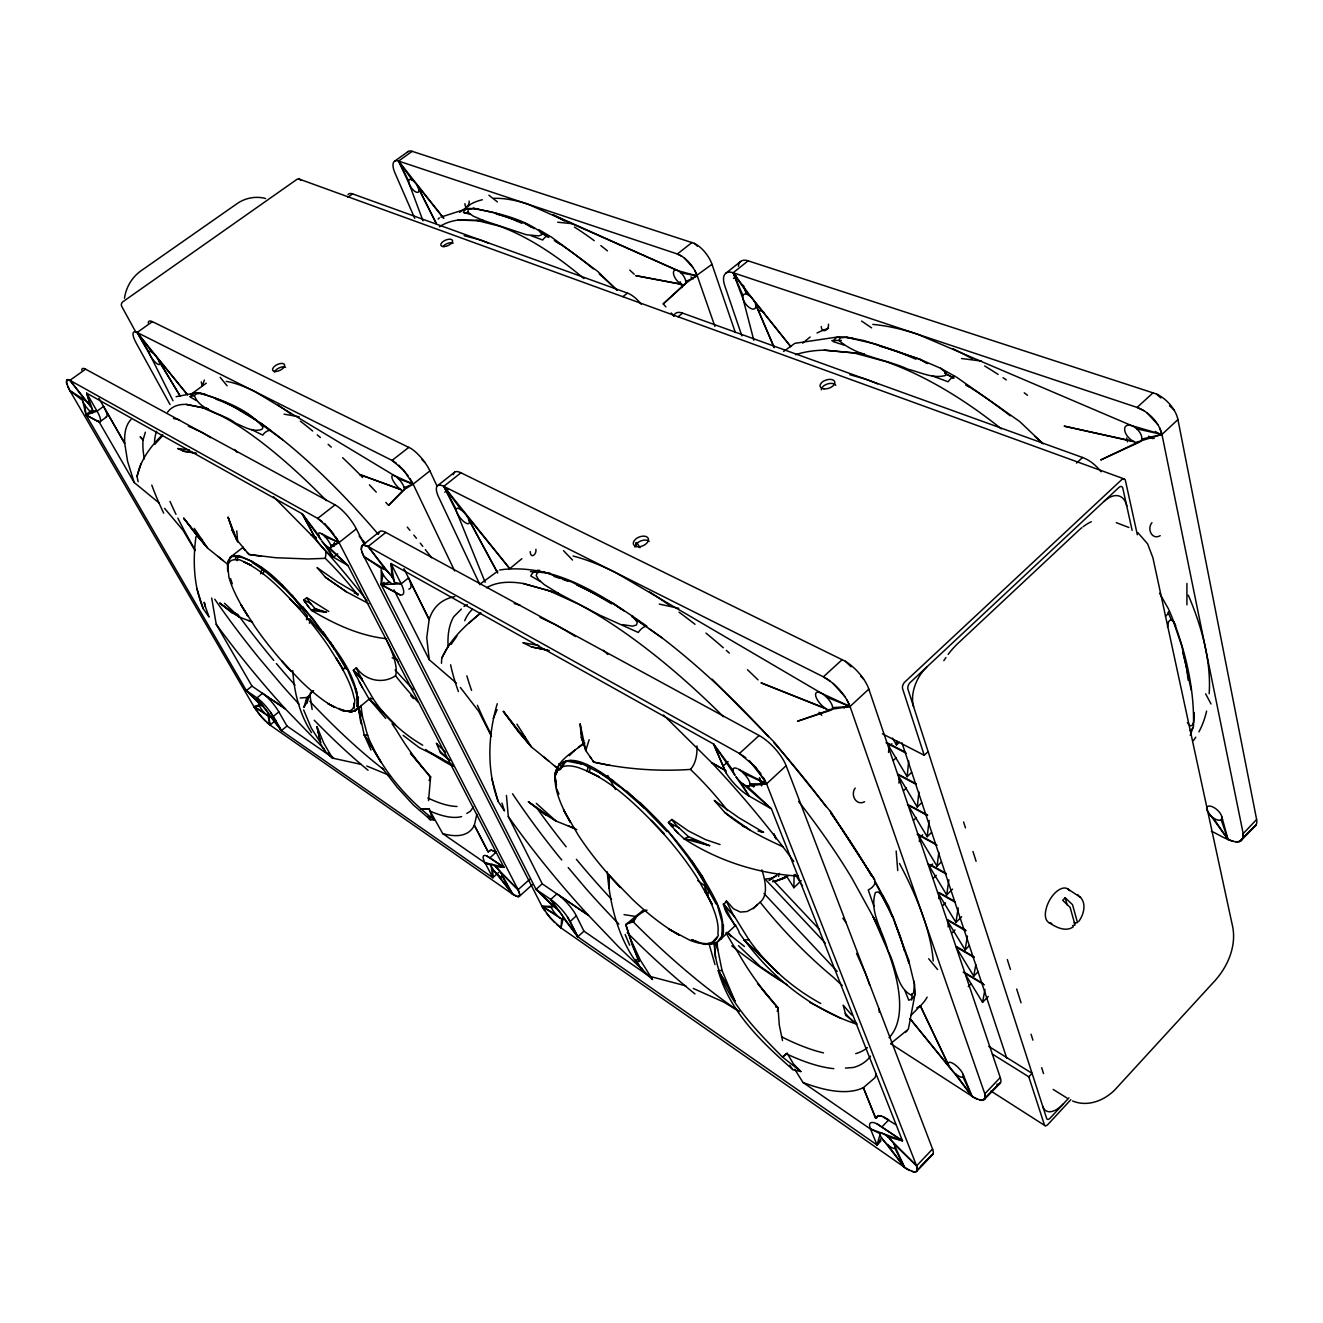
<?xml version="1.0" encoding="UTF-8"?>
<svg xmlns="http://www.w3.org/2000/svg" width="1323" height="1323" viewBox="0 0 1323 1323"><rect width="100%" height="100%" fill="white"/><g stroke="black" fill="none" stroke-linecap="round" stroke-linejoin="round"><path stroke-width="1.5" d="M98.861 398.273L103.558 406.442L97.042 411.155L92.908 410.742A8.335 1.951 52.5 0 1 89.385 410.593A8.335 1.951 52.5 0 1 82.77 401.117L86.028 415.009L246.376 690.606L256.976 697.883L263.178 706.763A7.293 1.588 50.4 0 1 268.602 714.172L281.419 730.594L492.817 877.678L492.933 869.244A8.318 2.067 48.8 0 1 491.18 865.904L492.817 877.678L498.788 872.353M801.225 880.688L793.883 887.716L794.098 874.602M1186.913 583.46L1186.929 604.843M428.536 800.58L430.62 776.866L410.411 753.052M228.085 566.492L228.366 561.018L230.235 557.297L243.2 547.226M920.758 1166.456L933.046 1153.987L916.442 1171.616L913.763 1171.946L907.214 1169.152L561.002 927.903L550.269 917.964L541.95 906.255L362.667 553.957L361.295 549.508L362.105 545.556L379.734 531.581M1165.447 616.138A9.393 4.746 -22.9 0 0 1169.185 610.416C1184.333 645.938 1194.156 685.331 1193.528 723.979A9.079 7.177 7.7 0 1 1190.171 730.511M556.818 924.579L561.002 927.903L561.68 919.038L541.95 906.255L553.163 906.354A8.6 2.199 48.3 0 1 556.421 908.603L536.063 889.387L381.222 584.634L381.322 570.246A9.823 2.878 50.9 0 0 388.598 581.26A9.823 2.878 50.9 0 0 394.419 582.335L401.183 583.84L408.526 577.903L403.928 568.658M334.008 546.465L334.322 542.397M888.527 752.407L889.023 746.536L891.95 743.774M357.028 693.136L356.879 705.804C364.619 716.305 364.569 729.932 370.126 741.475C384.133 772.5 407.335 799.042 434.109 819.797A238.785 58.857 50.8 0 1 430.488 819.731L413.322 804.93L396.999 787.102L382.347 768.117M899.442 742.17L896.498 744.948L896.862 740.88M519.807 894.695L518.517 896.729L512.745 894.265L270.008 725.037L261.574 717.066L253.983 706.747L69.821 390.599L66.299 382.579L66.795 379.718L69.921 380.329L317.669 518.401L329.096 528.357L339.019 542.546L518.087 889.734L519.807 894.695L519.278 896.415L517.458 896.663M898.896 783.133L899.425 777.477L917.252 807.047L921.651 802.796M195.953 536.725C192.695 560.671 193.704 586.254 203.18 608.613A238.785 58.857 50.8 0 0 209.051 617.014L204.42 603.916M911.597 772.384L907.131 776.667L908.703 760.99M704.729 891.669L705.308 886.245L697.783 880.622M917.252 807.047L918.923 791.931M707.937 895.175L708.665 888.527M556.404 786.904L554.717 774.22C566.509 734.381 626.011 792.146 640.613 803.144C663.848 824.857 684.752 849.134 702.033 875.876C712.039 894.05 726.492 913.879 722.11 935.741L716.338 943.2L735.786 925.174M919.336 841.56L919.783 837.641L922.66 834.83M1211.372 831.324C1216.432 832.58 1244.364 852.822 1243.207 833.655L1161.958 434.44C1158.832 422.12 1148.91 411.883 1137.119 407.434L733.174 272.753A21.631 10.386 51.9 0 0 724.69 285.454L741.872 335.877M555.263 776.055L554.717 774.22L556.421 784.787C549.21 764.363 571.321 753.234 584.849 743.063M931.524 832.465L927.191 836.715L929.143 820.492M358.368 697.089L357.772 708.119C359.724 673.92 331.362 645.707 313.27 619.098C290.481 595.118 268.156 561.696 233.708 555.445L230.235 557.297M309.45 623.232L309.979 619.214A126.958 32.149 50 0 0 306.341 619.147M919.783 837.641L937.048 866.168L938.85 852.475M441.469 663.27A288.612 85.582 48 0 1 441.865 657.911C449.969 639.571 465.365 625.316 480.844 612.88M938.702 898.598L939.198 894.96L955.95 922.478L961.672 916.74M312.592 691.003L308.904 696.559L306.886 697.486L303.976 707.094L306.82 701.984A86.69 20.507 49.8 0 1 306.754 698.478L312.708 690.672M932.632 864.002L929.705 866.896L946.722 894.91L948.872 879.812M497.266 703.671C487.906 735.175 486.599 770.449 498.143 801.374A288.612 85.582 48 0 0 504.476 810.933L501.963 803.078M1167.514 627.019L1168.573 621.678L1170.756 619.528L1173.352 621.281L1175.717 625.498M948.045 926.811L948.624 922.842L965.145 949.897L969.379 945.598M561.002 927.903L563.3 917.864A8.6 2.199 48.3 0 0 557.347 909.463L550.748 899.458L536.063 889.387L542.248 883.814L508.297 816.489L506.444 795.421M955.95 922.478L958.183 907.892M306.82 619.809L307.416 616.005A98.233 26.195 50.8 0 1 292.185 595.267M204.37 380.065L202.254 386.167L201.245 381.851M469.169 201.079C469.847 204.949 465.068 210.208 464.902 203.676M535.914 549.277C536.774 554.767 530.457 559.232 530.209 551.559M876.239 1118.348L878.191 1115.636L881.515 1116.033L895.572 1124.5M828.463 324.185C829.389 330.089 821.864 334.107 821.236 326.533M965.145 949.897L967.411 936.023M383.009 574.331L381.222 584.634L400.158 594.92A23.582 6.896 50.9 0 0 401.183 583.84L390.996 563.499L713.593 744.055L733.041 770.399M957.505 949.567L973.778 976.159L975.795 964.682M915.053 993.887L908.355 1029.195L890.627 1043.615M966.518 976.176L982.559 1002.338L984.99 989.389M124.478 298.27C125.983 287.389 131.986 277.202 140.966 270.851L236.569 203.99C244.838 197.987 255.786 195.771 265.658 198.533M67.506 386.134L69.821 390.599L82.588 400.439M777.296 1011.384L778.056 1007.646L757.5 983.601M361.295 549.508L361.46 546.465L363.13 545.093L368.108 546.498L739.458 753.482L755.433 766.86L766.563 783.844L916.624 1165.844L917.153 1170.772L915.301 1171.996L911.878 1171.434M645.508 910.191L635.123 917.335A104.831 28.908 47 0 0 633.651 920.494L633.37 921.751L626.474 924.033L642.829 910.505M476.826 814.439L474.345 825.254L488.204 851.979L474.345 825.254A266.601 66.679 50.8 0 1 442.725 833.622L430.736 812.157M381.289 569.535L381.702 568.642A9.823 2.878 50.9 0 1 384.232 569.088L386.118 570.395A9.823 2.878 50.9 0 1 390.202 574.595L392.005 577.043A9.823 2.878 50.9 0 1 394.237 581.492L390.996 563.499L392.005 577.043M237.032 560.704L237.958 557.082M778.552 876.554L779.363 873.378M263.128 574.149L264.153 570.312M479.902 584.667L438.641 497.084A23.186 7.706 51.2 0 1 443.817 486.368L823.369 676.83C835.16 683.379 844.967 693.947 850.044 706.499L984.825 1093.823L985.106 1098.95L981.451 1100.422L974.737 1097.991L890.925 1043.864M563.3 917.864L577.804 936.8L877.05 1144.99L880.109 1134.291A10.352 2.911 45.3 0 0 881.565 1137.863L904.585 1167.432L909.678 1170.491M145.348 432.208L143.099 439.848A251.37 64 50.8 0 0 144.339 458.916M260.631 573.785L262.252 568.427M138.121 481.704A238.785 58.857 50.8 0 1 137.063 476.396C140.486 459.924 150.839 446.033 162.729 434.572M589.148 739.722L585.742 750.571L591.546 758.84M589.231 771.789L590.471 767.886M1190.27 735.373L1192.982 727.65M586.75 771.541L588.718 766M721.267 938.9L723.383 932.947L723.367 924.876M140.999 463.563L137.063 476.396M308.904 696.559L307.002 703.323L306.754 698.478M876.289 1074.226L874.9 1077.782L863.357 1087.655A322.332 97.009 47.9 0 1 802.978 1082.446L794.726 1069.282M635.123 917.335L633.37 921.751L637.587 915.003M66.795 379.718L66.762 384.216M429.082 780.603L430.62 776.866L429.479 776.618M493.297 718.505L497.101 709.641M723.383 932.947L722.11 935.741L722.077 922.346L716.818 903.179L716.024 903.791L691.962 861.008M855.204 788.095C850.127 794.61 856.064 806.269 864.63 801.755M566.178 760.874L560.687 769.126M1151.953 522.684C1146.776 528.654 1151.787 540.412 1160.221 535.699M489.245 851.218L491.395 850.11L496.042 852.359L489.957 857.751L486.616 855.882A19.961 4.945 48.8 0 0 484.946 862.662L492.817 877.678M559.596 770.069L564.127 761.585M303.976 707.094L306.82 701.984M441.865 657.911L449.489 644.235M1078.741 921.453C1083.835 914.656 1086.861 903.196 1079.783 896.647M737.109 768.531A11.808 4.118 47.5 0 0 735.026 775.311L713.593 744.055L726.013 772.814A28.329 9.873 47.5 0 0 749.132 796.066L771.408 808.849L742.12 783.266A11.808 4.118 47.5 0 0 746.999 786.044L771.408 808.849L902.484 1140.823L876.984 1123.822A24.823 6.979 45.3 0 0 870.517 1128.949L877.05 1144.99L881.565 1137.863M451.093 644.483L456.981 636.032M235.279 558.703L237.495 555.594M154.725 444.396L162.216 436.127M1068.967 1097.825L1050.677 1117.571A4.449 2.216 -59.7 0 1 1046.543 1118.1L908.173 689.895A5.309 3.208 -63.8 0 1 910.803 681.94L1118.415 487.922A5.077 2.861 -67.8 0 1 1122.962 488.898L1132.124 530.308M1070.836 1099.694L1048.428 1123.922A4.432 2.216 -59.7 0 1 1044.294 1124.467L1028.798 1076.823L992.432 1054.133M600.84 772.4L600.146 773.128L579.127 762.164M1028.798 1076.823L1032.089 1073.333L988.761 1046.394M738.399 266.221A21.548 10.518 51.9 0 1 748.123 260.829L1156.451 393.989A25.683 14.785 45.2 0 1 1177.933 419.573L1256.618 819.45L1243.207 833.655L1243.223 837.757M378.758 533.847A23.483 7.078 51 0 1 385.803 532.441L759.121 735.505A28.428 10.303 47.4 0 1 786.127 765.703L932.566 1149.009L916.624 1165.844L917.434 1169.515M453.359 474.659A23.103 7.872 51.2 0 1 460.933 472.774L845.43 661.318A27.866 11.394 47.1 0 1 868.831 689.085L1000.254 1077.55L984.825 1093.823L985.47 1097.61M877.05 1144.99L881.002 1140.889M385.836 502.409L388.565 505.336L402.953 490.386L413.14 484.119L429.909 470.889A22.508 7.425 51.6 0 0 410.99 448.48L152.377 321.638A19.663 5.391 53.1 0 0 148.193 322.911M882.044 1126.816L888.758 1119.853L883.681 1116.893M982.559 1002.338L988.231 996.467M973.778 976.159L978.094 971.744M968.238 986.644L971.082 983.75M910.737 1015.617L920.345 1005.827A299.759 101.061 47.7 0 0 927.142 997.162M999.642 1083.653L983.072 1100.372L979.5 1100.041M1254.816 826.395L1239.932 841.395L1235.864 841.825M918.129 1169.135L932.302 1154.83M461.413 609.027L453.739 616.75A303.695 92.99 47.9 0 0 448.15 647.377M952.113 932.847L955.024 929.92M946.722 894.91L952.527 889.122M942.671 905.693L945.515 902.848M569.37 755.615L575.125 749.926M933.36 878.174L936.254 875.313M438.178 219.072L439.385 217.882M388.565 505.336L403.945 490.155A9.344 2.993 51.5 0 0 402.424 483.821A9.344 2.993 51.5 0 0 395.544 476.297L254.826 391.542A248.658 69.871 50.9 0 0 226.283 381.371M753.184 908.686L757.401 904.519M937.048 866.168L941.331 861.951M252.792 561.68L238.686 555.544M913.498 820.326L916.392 817.531M903.51 790.757L906.437 787.946M882.391 733.785L924.248 755.284L928.101 751.596M893.306 760.46L896.283 757.649M856.676 1024.167C808.585 1008.291 768.101 974.208 739.309 933.029C737.606 924.165 717.496 908.521 726.608 901.013L733.488 908.785L740.433 912.076L747.032 911.53L753.515 908.025L760.163 902.17A118.309 37.821 47.8 0 0 761.85 869.873M718.257 970.52L719.894 973.348A113.398 33.356 46.3 0 0 725.351 982.079L735.026 1001.246L722.06 970.569L718.257 970.52C729.254 1011.516 761.998 1042.408 792.857 1069.629L794.511 1070.075A288.612 85.582 48 0 0 800.911 1071.564L793.403 1063.857L787.185 1053.273L782.488 1057.06C751.911 1025.986 714.337 988.761 714.354 942.092L715.445 957.786M665.916 306.903A234.27 96.265 51.5 0 0 663.236 303.926L683.759 284.776L711.989 264.319A21.036 9.972 52.6 0 0 694.343 243.366L412.181 151.335A18.539 7.359 54.8 0 0 407.352 152.31M1177.933 419.573L1161.958 434.44L1136.259 442.295M844.239 708.02L846.786 705.655M786.127 765.703L766.563 783.844L746.999 786.044M868.831 689.085L850.044 706.499L828.165 709.756M542.248 883.814L559.017 895.357A20.622 5.325 48.3 0 1 576.332 915.83L583.939 931.144L577.804 936.8L550.748 899.458L556.95 893.835L588.553 915.433L618.42 946.656L649.097 976.159L685.843 985.867M550.748 899.458A20.639 5.259 48.3 0 1 567.484 916.971L577.804 936.8L570.147 921.503L576.332 915.83M1076.525 463.05L1082.578 457.493A26.146 14.04 45.7 0 1 1101.116 471.765M1153.176 392.699L1137.119 407.434L1143.7 410.543M722.722 766.43L728.08 761.535M759.121 735.505L739.458 753.482L745.808 757.765M842.271 659.565L823.369 676.83L829.802 680.849M663.236 303.926L685 284.313A8.732 4.052 52.4 0 0 684.57 277.681A8.732 4.052 52.4 0 0 678.021 270.719L527.927 204.189A234.27 96.265 51.5 0 0 493.793 198.334M519.278 896.415L532.259 884.723M90.162 411.288L86.028 415.009L99.043 421.987A19.994 4.68 52.5 0 0 97.042 411.155L86.673 393.163L302.223 513.82L318.76 535.534M529.713 879.299L518.087 889.734L519.559 893.323M370.49 697.998L355.077 710.864L350.893 711.708L342.574 710.335L339.035 708.433M469.119 623.034L480.563 613.062M361.262 705.572L355.077 710.864L357.772 708.119L351.769 712.072L342.574 710.335L350.893 711.708M802.681 343.17L810.139 337.001M509.157 569.188L521.89 558.686M740.698 261.425L725.798 273.282M361.196 764.396L333.843 758.41L286.992 726.046L281.419 730.594L256.976 697.883L262.599 693.335L285.371 708.896L323.887 748.636M1074.044 922.908L1077.534 922.644L1072.523 904.684L1065.147 897.738L1062.733 900.368L1070.092 907.297L1075.086 925.058L1072.473 925.604M454.55 472.245L437.5 485.756M256.976 697.883A17.513 3.804 50.4 0 1 270.62 712.353L281.419 730.594L273.249 716.438L278.855 711.89A17.48 3.853 50.4 0 0 264.12 694.476L251.982 686.108L216.228 624.324L211.697 598.029M275.879 720.241L270.008 725.037L266.866 722.507M787.185 1053.273L782.488 1057.06L800.911 1071.564M246.376 690.606L262.45 706.085A7.293 1.588 50.4 0 0 260.085 704.464L246.376 690.606L251.982 686.108M384.117 582.318L381.222 584.634L400.158 594.92M876.454 1117.025L878.191 1115.636L881.515 1116.033M733.554 278.359L736.514 275.994M677.971 316.825L682.602 313.121L1082.578 457.493M755.846 305.828A9.013 4.333 51.6 0 1 750.753 308.424A9.013 4.333 51.6 0 1 743.245 299.494L733.174 272.753L748.123 260.829M385.803 532.441L368.108 546.498L364.487 545.109M469.218 521.014A9.658 3.208 51 0 1 465.249 522.684A9.658 3.208 51 0 1 457.179 513.126L443.817 486.368L460.933 472.774M444.793 492.189L447.852 489.742M320.331 533.053A9.493 2.663 51.3 0 0 321.026 539.867L302.223 513.82L315.85 539.04A22.805 6.4 51.3 0 0 333.479 557.215L337.729 553.841M81.745 370.175A19.944 4.812 52.7 0 1 85.598 369.167L335.05 504.857A22.871 6.665 51.4 0 1 356.334 528.886L339.019 542.546L329.807 548.02A9.493 2.663 51.3 0 1 326.649 546.217L347.932 565.516L503.947 867.342L495.596 866.714A8.318 2.067 48.8 0 0 491.065 865.308L484.946 862.662L503.947 867.342L489.957 857.751M622.901 296.65L627.449 293.078A21.35 9.393 52.3 0 1 641.192 304.224M692.094 242.44L677.359 253.983L398.57 161.059A18.588 7.26 54.7 0 0 394.965 172.966L414.744 218.361M335.05 504.857L317.669 518.401L321.936 521.394M408.89 447.29L392.055 460.404L137.129 332.486A19.729 5.259 53 0 0 136.269 343.17L170.039 404.573M771.937 878.207L769.06 880.407L776.965 875.231L771.937 878.207L765.256 879.1M905.197 1032.42L907.016 1031.03M578.383 747.181L582.781 743.906M783.596 351.471L794.875 343.335L839.03 336.77M459.594 212.391L470.988 204.007A234.27 96.265 51.5 0 1 482.333 199.756M190.793 394.519L206.272 383.174M479.869 584.22L497.795 571.123M99.837 421.839L106.303 417.158M92.428 410.378L86.028 415.009L99.043 421.987M394.618 161.191L408.195 151.483M347.982 197.226L352.629 193.902L627.449 293.078M418.696 189.288A7.74 3.026 54.5 0 1 415.769 191.951A7.74 3.026 54.5 0 1 409.419 184.41L398.57 161.059L412.181 151.335M85.598 369.167L69.921 380.329L67.556 379.519M159.289 361.874A8.219 2.199 52.9 0 1 157.305 363.941A8.219 2.199 52.9 0 1 150.557 355.97L137.129 332.486L152.377 321.638M786.209 877.017L776.154 881.052L787.78 875.892L784.291 878.29L772.549 881.78M310.442 692.657L313.551 690.623M466.787 813.43L470.227 811.346A251.37 64 50.8 0 0 473.105 806.898M916.789 1007.845L920.345 1005.827L948.558 1065.114L920.345 1005.827M386.763 638.744C359.773 635.883 334.653 624.241 311.583 610.416L314.957 608.53L326.434 612.317L311.583 610.416L307.333 605.339M1073.317 926.828C1065.577 932.351 1055.903 927.125 1049.106 922.726A19.266 10.733 -57.8 0 1 1045.914 909.943A19.316 10.253 -61.9 0 1 1056.763 891.388A19.316 10.253 -61.9 0 1 1069.48 890.627M311.583 610.416A97.29 25.302 51.5 0 0 315.866 609.787L316.726 609.357M626.474 924.033L633.651 920.494M685.81 281.501L697.304 275.961C693.649 266.634 686.819 257.869 677.359 253.983L681.924 256.265M1137.482 442.444L1100.686 459.974L1139.583 442.097A10.667 6.003 45.4 0 0 1141.038 434.688A10.667 6.003 45.4 0 0 1132.802 426.122L917.666 334.272A279.318 135.806 46.4 0 0 872.816 324.4M798.265 876.074C757.881 873.726 718.108 860.86 684.123 838.815L688.555 836.715L709.641 845.662L684.123 838.815L675.094 830.298M779.33 879.762L787.78 875.892M418.217 702.199A143.281 40.93 50.1 0 1 395.527 675.772C382.628 684.52 365.082 680.419 356.4 667.735L353.439 670.149L356.317 676.152M256.596 710.765L253.983 706.747L260.085 704.464M404.16 487.608L413.14 484.119L454.665 570.974M641.87 911.96L647.013 910.125M829.289 710.104L797.587 721.233L831.125 710.12A11.576 4.564 47.2 0 0 831.257 703.34A11.576 4.564 47.2 0 0 822.493 693.88L615.873 572.71A299.759 101.061 47.7 0 0 573.074 556.007M97.042 411.155L86.028 415.009L84.655 404.788M330.783 545.407L339.019 542.546L335.678 536.923M558.967 764.049L567.484 761.205L581.69 763.966L570.577 760.51M440.873 217.104L467.052 208.72M389.59 582.12L381.222 584.634L401.183 583.84M499.681 569.965L504.013 569.386C557.793 564.359 604.76 596.905 646.848 626.159A9.84 4.945 -53.8 0 0 638.265 632.46L599.517 615.03L558.438 593.365L544.266 584.634L538.659 579.739L536.212 575.621L537.088 573.041L538.841 572.197L550.269 573.239M1141.799 439.087L1161.958 434.44L1159.676 427.924M489.642 850.474L491.395 850.11M176.108 396.702L196.565 392.766M429.413 809.147L420.764 809.081L429.413 809.147L431.315 815.729L434.109 819.797M268.602 714.172L270.008 725.037L268.023 715.726L253.983 706.747L259.54 706.035M300.205 698.015L306.886 697.486M845.447 1068.074L853.335 1067.496A303.695 92.99 47.9 0 0 870.484 1056.167M832.647 707.623L850.044 706.499L846.952 699.933M473.518 208.356L468.16 209.464L468.044 212.391L473.287 216.162L483.755 220.627L526.571 234.799L538.593 235.874L541.487 234.899L542.182 233.162C523.395 218.527 496.902 212.805 473.518 208.356L494.322 212.788L524.751 223.256L534.227 228.647M684.123 838.815A118.194 37.97 48.6 0 0 691.995 839.692L693.748 839.576M727.534 810.569A118.309 37.821 47.8 0 0 690.424 769.424C658.06 771.574 625.366 769.209 593.713 762.131L589.959 756.524M357.971 595.416A98.233 26.195 50.8 0 0 325.26 558.339L308.259 558.967L275.746 557.727L249.055 554.486L247.302 552.716M846.422 337.282L841.246 337.712L839.642 338.473L839.162 340.606C857.916 356.962 885.765 358.93 907.876 369.2C919.998 372.028 933.294 379.238 945.879 375.335L946.243 373.069L940.603 368.257L919.584 359.178L864.184 340.59L846.422 337.282L875.528 344.03L919.584 359.178L927.77 363.61M200.666 393.444L196.664 393.758L194.349 395.461C199.839 411.238 223.752 413.586 235.792 423.327C243.779 426.502 253.09 432.72 261.954 429.33L262.996 427.279C248.559 409.336 222.611 399.959 200.666 393.444C231.442 401.712 257.869 420.201 282.576 439.699A249.7 67.638 50.9 0 1 378.312 534.343M743.824 939.876A119.632 37.92 46.9 0 0 756.26 951.055L778.602 973.43L743.824 939.876L748.983 939.859C767.605 966.17 792.51 988.083 820.773 1003.512M359.294 682.006L368.902 698.726L373.169 698.726C385.621 717.81 403.035 733.818 422.715 745.213M750.042 783.861L766.563 783.844L763.255 777.296M457.874 220.114L483.755 220.627L457.874 220.114A235.742 93.486 51.4 0 0 439.401 226.812M478.182 208.736L470.36 208.571A7.326 6.367 85.6 0 0 463.381 212.308L470.409 214.458M573.355 223.785L557.694 222.231M356.879 705.804L358.401 707.937L364.205 734.91L367.744 735.191M852.74 337.977L840.816 336.902A8.715 6.863 -85.5 0 0 833.192 341.648L844.19 345.121M824.229 350.165L863.919 353.82L824.229 350.165A281.386 132.201 46.6 0 0 795.503 354.746M703.356 943.382L711.079 944.126L717.116 942.638L705.357 944.424L691.995 940.173M981.418 361.063L961.507 358.516M196.499 453.26L183.351 451.209A238.785 58.857 50.8 0 0 177.662 448.514L189.338 449.87M544.613 910.704L541.95 906.255L551.559 907.561M299.213 416.795L284.114 414.165M183.351 451.209L194.713 452.879M260.896 556.206L249.022 554.453L236.701 539.784A92.643 22.656 51.8 0 0 233.328 532.557L228.085 517.227L237.677 542.066L236.767 530.92M624.059 914.623L635.817 916.492M549.293 650.602L531.581 646.964A288.612 85.582 48 0 0 522.883 642.697L538.726 645.426M233.708 555.445L240.091 556.603L231.806 556.437L227.804 561.597L228.218 571.569M678.815 608.332L659.267 604.098M680.932 272.836L697.304 275.961L714.916 326.45M205.148 394.155L198.467 392.865A7.706 7.277 -87.9 0 0 190.562 397.165L196.383 400.588M531.581 646.964L547.259 650.006M186.278 404.408L208.207 408.79L186.278 404.408A250.312 66.315 50.8 0 0 167.591 412.148M610.118 765.455L593.696 762.098L592.787 760.692M252.048 621.843L239.612 617.246L219.783 603.156L231.624 612.483L235.808 613.359M691.449 939.859L694.162 940.455M1136.771 428.85L1161.958 434.44L1131.463 425.576A10.667 6.003 45.4 0 0 1124.633 429.611A10.667 6.003 45.4 0 0 1132.273 440.642M757.98 831.009L763.47 832.299L738.829 817.713L714.255 800.432A288.612 85.582 48 0 1 724.723 812.438C741.773 826.991 762.561 837.558 783.051 846.786M173.528 418.465L179.548 419.887M315.866 609.787L326.434 612.317M476.71 220.412L498.721 225.952A235.742 93.486 51.4 0 1 583.89 278.541M622.389 624.588L632.675 626.159L636.479 624.952L637.273 622.207L632.493 615.906M1051.785 923.421L1049.106 922.726M464.141 235.692L480.051 239.876A236.668 91.684 51.3 0 1 488.534 243.217M574.414 828.396L556.007 821.07L528.406 801.738L544.481 814.125L548.317 815.15M853.137 352.745L885.6 361.51A281.386 132.201 46.6 0 1 1001.379 428.884M902.484 1140.823L870.517 1128.949L880.208 1133.745A10.352 2.911 45.3 0 1 887.683 1136.804L902.484 1140.823L876.984 1123.822M514.234 603.569L520.121 605.19M523.213 583.509L558.438 593.365L523.213 583.509A302.157 96.166 47.8 0 0 486.583 587.792M354.283 593.068L358.186 594.159L337.332 581.822L317.007 567.567A238.785 58.857 50.8 0 1 325.425 577.275L346.494 591.877L368.952 603.768M849.846 374.707L865.044 378.973A282.709 129.852 46.7 0 1 877.695 383.902M775.691 1006.968L778.056 1007.646L779.264 1024.978L782.505 1040.573M691.979 940.107L697.668 941.744M392.137 657.845L397.28 659.35M742.468 826.197L746.288 827.305M759.65 831.191L763.47 832.299M453.21 243.085L450.961 242.671A6.301 3.01 -23.1 0 0 442.99 246.525M720.026 844.537L705.523 839.625L688.357 830.91L671.836 819.367L668.446 822.459L671.836 826.594M691.995 839.692L709.641 845.662M758.062 309.995L763.685 311.93M1072.622 1100.984C1088.482 1107.632 1106.425 1099.777 1117.075 1087.44L1215.341 980.277C1227.909 966.038 1236.31 946.375 1232.771 927.191L1152.879 557.661L1147.57 543.819L1137.978 532.789M366.785 766.034L390.318 775.741M298.998 178.985L1124.385 478.992M544.084 571.999L571.883 582.07L613.128 603.42L624.307 611.094M398.421 478.728L413.14 484.119L403.532 470.029L392.055 460.404L396.404 463.232M1207.056 810.552L1227.959 839.394L1233.416 841.411M1148.562 436.276L1154.235 438.393M931.921 375.749L948.128 381.785A9.211 4.151 -58.6 0 1 955.355 376.542L940.603 368.257M530.936 235.593L542.695 240.009A7.574 4.63 -59.2 0 1 549.458 235.941L538.841 229.64M1116.265 522.668L1128.899 527.497M693.302 988.463L724.094 1002.239L739.425 1011.615A295.012 91.634 47.9 0 1 632.791 921.436M826.495 697.105L850.044 706.499L821.186 693.136A11.576 4.564 47.2 0 0 815.696 695.865A11.576 4.564 47.2 0 0 824.312 707.54M1149.902 437.334L1153.094 438.657M915.996 359.244L897.441 351.455A280.625 133.54 46.5 0 0 879.812 346.13M564.293 220.941A234.27 96.265 51.5 0 0 552.782 214.706L678.021 270.719L697.304 275.961L694.757 270.388M324.813 536.476L339.019 542.546L321.092 533.434A9.493 2.663 51.3 0 1 328.517 541.057A9.493 2.663 51.3 0 1 330.733 547.854M521.857 223.289L509.487 217.931A235.196 94.512 51.4 0 0 496.241 214.111M202.187 407.534L221.784 416.067A250.312 66.315 50.8 0 1 326.384 500.623M248.807 620.52L252.561 622.157M452.019 764.562L430.256 752.407M568.113 825.717L576.828 829.637M188.296 426.155L200.649 431.745A251.37 64 50.8 0 1 210.754 437.632M548.813 590.637L578.664 604.164A302.157 96.166 47.8 0 1 723.416 716.686M743.592 773.294L766.563 783.844L738.317 769.126A11.808 4.118 47.5 0 1 748.074 778.916A11.808 4.118 47.5 0 1 748.752 786.176M539.982 617.378L554.784 624.357A303.695 92.99 47.9 0 1 575.406 636.462M851.648 1014.956L843.181 1005.149A288.612 85.582 48 0 1 845.298 1013.385L845.744 1015.353L856.924 1023.837M251.453 429.545L262.764 435.118A8.037 5.325 -51.9 0 1 270.553 430.372L260.416 422.831M442.99 759.518L419.259 747.627L403.151 735.356M328.799 611.474L306.771 597.632L303.761 600.047L305.613 602.875M810.007 1002.52L841.263 1018.528M886.41 742.401L904.7 751.844M886.162 742.865L906.288 753.267M231.624 612.483L233.096 613.244A84.44 19.349 50.5 0 1 239.612 617.246L224.48 603.288M898.069 774.22L916.31 783.844M897.821 774.666L916.078 784.307M1067.479 888.742L1080.61 897.441M909.463 805.277L927.655 815.084M907.413 804.748L927.423 815.547M544.481 814.125L546.664 815.299A100.498 27.254 48.2 0 1 556.007 821.07L536.311 803.375M948.971 1066.09L972.041 1096.387L977.234 1099.215M917.484 833.92L935.559 843.842M917.252 834.366L937.131 845.281M919.584 359.178L926.728 363.163M944.605 373.119L953.536 378.097M966.055 385.059L969.627 387.06A280.625 133.54 46.5 0 1 1010.193 415.802M492.702 850.491L496.042 852.359M930.201 864.547L946.425 873.627M928.184 863.985L946.193 874.073M945.002 373.185L953.8 378.146M966.104 385.076L969.627 387.06M316.081 537.568L310.905 534.624L273.481 496.687M750.554 784.737L754.093 786.738L750.935 784.407M939.578 892.777L953.883 900.93M937.56 892.198L955.454 902.385M261.574 567.617L252.197 562.258L267.312 573.14L284.412 588.52L302.173 607.307L302.835 606.761L319.256 628.078L334.372 649.246L346.361 669.206L347.056 668.727L354.415 686.472L358.037 699.867L356.201 689.035M540.379 581.475L530.771 575.968A9.327 7.988 -76.6 0 1 539.635 570.362M750.158 784.655L753.647 786.656M316.131 537.618L310.905 534.624A266.601 66.679 50.8 0 1 367.066 600.774M333.479 557.215L325.69 545.374A9.493 2.663 51.3 0 1 321.869 541.057L333.479 557.215L347.932 565.516L329.807 548.02M613.459 780.785L600.146 773.128L621.612 788.194L644.483 808.171L667.04 831.588L667.801 830.894L687.48 856.626L704.233 881.333L702.033 875.876M253.983 706.747L264.203 712.65M947.963 919.898L965.807 930.234M947.715 920.312L965.856 930.83M492.933 869.244L512.745 894.265L516.119 896.217M611.788 603.916L592.406 592.555A301.264 97.985 47.8 0 0 576.911 585.097M524.751 223.256L531.648 227.308M540.264 232.368L548.88 237.445M555.776 241.497L560.935 244.523A235.196 94.512 51.4 0 1 593.283 268.883M956.43 946.54L974.224 957.009M956.165 946.954L973.976 957.422M781.81 981.153L760.642 966.832L738.499 945.664M883.615 896.961L878.191 891.867L875.446 892.479C868.698 911.994 883.747 932.517 887.965 951.005C895.952 964.219 896.035 987.471 911.233 995.144L913.647 992.697L914.425 984.213L908.355 959.158L888.725 906.272L875.297 881.796A9.939 5.606 -29 0 1 868.252 889.999L873.974 906.404M540.909 232.616L547.59 236.585M554.271 240.554L560.935 244.523M965.162 972.852L982.857 983.402M963.161 972.19L984.362 984.858M541.95 906.255L556.57 914.987M256.943 420.78L233.973 407.021A249.7 67.638 50.9 0 0 215.897 399.166M871.625 327.889L861.604 321.092M361.807 551.592L363.875 556.57L384.232 569.088M1053.158 1089.424L1067.033 1098.073M69.821 390.599L85.515 400.538A8.335 1.951 52.5 0 1 88.757 403.928L90.328 406.029A8.335 1.951 52.5 0 1 92.61 409.948L86.673 393.163L90.328 406.029M990.91 1091.028L1045.071 1125.691M486.616 855.882L503.947 867.342M363.875 556.57L381.702 568.642M264.12 694.476L285.371 708.896A266.601 66.679 50.8 0 1 216.228 624.324M559.017 895.357L588.553 915.433A322.332 97.009 47.9 0 1 508.297 816.489M497.382 201.89L488.898 195.209M442.725 833.622L486.897 864.134M583.939 931.144L649.097 976.159M802.978 1082.446L871.874 1130.024M325.425 577.275L346.494 591.877M724.723 812.438L749.909 829.984M956.331 377.022L1019.669 421.508L1043.152 443.817M613.128 603.42L621.545 609.357M631.65 616.468L661.98 637.802A301.264 97.985 47.8 0 1 768.498 736.779M634.097 618.006L645.574 626.159M648.849 628.475L661.98 637.802M1155.376 431.381L1158.683 433.762M247.864 414.331L282.576 439.699M550.55 236.437L597.698 271.38L616.882 290.184M528.406 801.738L546.664 815.299M219.783 603.156L233.096 613.244M98.547 420.929L134.169 482.515L159.19 503.054M548.995 761.254L531.433 746.966L503.352 711.394L518.252 731.553L525.049 736.812M223.074 560.539L207.711 548.202L183.732 518.219L196.78 535.385L202.436 539.767M394.006 589.86L429.247 659.747L456.352 683.098M688.555 836.715L678.931 827.801L668.512 822.526L678.252 833.589M218.047 556.47L228.3 564.805M543.323 756.591L558.108 768.845M554.42 765.736L557 767.902M756.26 951.055L759.385 953.685M385.721 718.422L368.902 698.726A97.009 25.6 50.4 0 0 378.213 707.325L380.511 709.31M887.683 1136.804L916.624 1165.844L893.819 1143.75A10.352 2.911 45.3 0 0 890.032 1139.02M1156.451 393.989L1160.8 397.925M1169.515 405.797L1173.865 409.733M663.485 714.999L711.774 762.726A322.332 97.009 47.9 0 1 793.817 861.471M1146.942 412.759L1157.84 424.584M572.512 560.026L563.548 550.682M607.307 871.874C609.986 907.462 619.644 944.076 643.59 971.446A288.612 85.582 48 0 0 652.553 979.549L640.398 960.266L630.773 939.677L625.713 924.347L632.493 945.796L639.108 961.606L630.773 939.677M495.596 866.714L518.087 889.734L500.607 872.386A8.318 2.067 48.8 0 0 497.382 868.434M439.699 751.001L449.886 760.493L440.46 752.886L439.699 751.001A238.785 58.857 50.8 0 0 436.358 743.228L445.404 752.175M694.343 243.366L697.32 246.161M323.97 750.389L325.69 752.026A238.785 58.857 50.8 0 0 332.602 758.41L323.788 743.113L316.925 726.592L320.679 742.865L311.302 728.097L303.662 709.955M684.305 257.985L693.037 267.61M603.42 650.271L607.836 654.488M1077.848 894.795L1078.708 895.621M626.837 791.121L644.483 808.171L640.613 803.144M845.43 661.318L851.036 666.775M860.826 676.334L863.621 679.063M314.957 608.53L310.558 603.338L303.761 600.047L308.921 607.439M833.077 683.478L844.769 696.477M328.154 752.82L333.843 758.41M368.902 698.726L395.577 725.087L378.213 707.325M536.063 889.387L553.163 906.354M422.054 459.594L424.815 462.372M271.248 575.307L284.412 588.52L281.534 584.568M398.769 465.216L407.997 475.585M712.154 679.212L774.55 742.517L830.331 811.363L875.049 880.275M554.618 922.544L546.316 913.102M227.126 385.82L220.164 377.336M772.897 880.06L819.532 929.556M766.166 880.242L825.271 943.051M764.016 893.538L837.211 971.413M265.129 720.87L258.15 712.882M362.601 477.537L359.873 474.61A248.658 69.871 50.9 0 0 342.624 457.675M369.431 484.846L376.261 492.156M164.581 508.363L183.12 530.391L195.093 550.633M395.775 658.854L398.57 661.864M395.097 669.984L413.206 689.548M937.577 969.511L928.696 958.762M845.298 1013.385L853.302 1022.1M243.019 548.102L245.301 550.583M234.618 449.522L237.28 452.466M734.976 925.968L723.317 904.122L734.695 916.872L748.983 939.859M518.252 731.553L531.433 746.966L516.929 724.128M723.317 904.122L730.676 912.39M196.78 535.385L207.711 548.202L194.233 528.324M460.338 687.431L478.81 711.46L491.461 736.415M234.518 532.888L232.054 530.027L236.701 539.784M561.762 859.967L559.199 856.924A303.695 92.99 47.9 0 1 512.563 793.8M568.195 867.574L586.188 888.858A303.695 92.99 47.9 0 0 618.833 924.099M761.701 988.794L777.263 1007.431M410.593 753.366L430.058 776.75M149.251 352.613L137.129 332.486L187.304 394.568M485.161 582.285L456.716 512.034A9.658 3.208 51 0 1 458.221 508.313A9.658 3.208 51 0 1 465.398 514.101L509.388 568.212L443.817 486.368L456.27 509.438M187.486 394.767L155.601 355.854A8.219 2.199 52.9 0 0 150.161 351.306A8.219 2.199 52.9 0 0 150.061 354.994L172.982 400.704M949.567 1067.148L909.943 1018.611L951.187 1069.447A10.171 3.258 44.6 0 0 962.681 1077.17A10.171 3.258 44.6 0 0 957.654 1066.983A10.171 3.258 44.6 0 0 948.26 1063.527M408.609 180.953L398.57 161.059L443.685 218.262M333.644 534.012L324.284 523.428L337.481 539.784M443.668 218.163L415.62 183.351A7.74 3.026 54.5 0 0 410.047 179.349A7.74 3.026 54.5 0 0 409.039 183.434L422.98 220.809M742.964 295.624L733.174 272.753L754.342 301.33L790.741 346.626M790.707 346.56L752.804 298.998A9.013 4.333 51.6 0 0 745.527 294.02A9.013 4.333 51.6 0 0 742.931 298.386L753.812 340.243M760.973 773.806L749.083 760.51L765.141 780.669M88.757 403.928L69.921 380.329L85.515 400.538M390.202 574.595L368.108 546.498L386.118 570.395M183.732 518.219L198.996 537.882A86.938 20.159 51.4 0 1 205.561 545.572M728.708 933.575L731.09 936.667M497.895 874.883L512.745 894.265L500.607 872.386M137.129 332.486L152.36 352.53M503.352 711.394L520.964 734.579A102.962 28.924 49.3 0 1 528.869 743.84M842.834 918.195L846.307 922.826M887.65 1144.742L904.585 1167.432L893.819 1143.75M583.641 740.467L581.343 737.407L580.152 723.995L585.742 750.571L585.08 748.107A110.619 33.422 49.6 0 0 582.451 740.202L581.343 737.407L585.08 748.107M443.817 486.368L461.347 510.016M955.57 1073.896L972.041 1096.387L963.144 1074.458M398.57 161.059L412.445 180.292M789.732 1065.247L792.857 1069.629M365.826 737.424A92.18 23.202 49.7 0 0 370.986 745.114L372.805 747.71L364.205 734.91L370.969 750.042M733.174 272.753L748.868 295.294M1213.191 817.846L1227.959 839.394L1221.84 816.787M270.62 712.353L273.249 716.438M1187.359 722.672L1190.105 725.814L1192.205 725.434L1193.693 722.176L1194.289 712.617M725.351 982.079L727.319 985.04L719.894 973.348M865.259 865.242L874.205 879.084L830.331 811.363M157.139 357.921L157.817 358.98M323.159 631.815L334.372 649.246L332.255 644.549M786.557 876.223L793.883 887.716M795.189 874.371L802.515 885.93M567.484 916.971L570.147 921.503M636.743 542.496L639.985 547.689M373.169 698.726L362.651 680.551L353.506 670.265L362.386 687.762M364.205 734.91L381.189 762.544L370.986 745.114M179.994 395.825L158.413 360.005L180.209 396.123M909.629 807.658L927.191 836.715M1211.025 703.968L1205.65 693.847M889.023 746.536L907.131 776.667M892.413 738.118L896.498 744.948M467.151 516.532L467.862 517.756M502.409 876.752L512.745 894.265M641.572 968.023L643.59 971.446M428.42 816.208L430.488 819.731M131.01 419.54A266.601 66.679 50.8 0 0 124.726 443.403L103.558 406.442L124.726 443.403L127.587 461.33L134.169 482.515M278.855 711.89L286.992 726.046M1159.543 593.233L1168.689 609.291M417.01 185.352L417.588 186.378M409.965 478.479L413.14 484.119L394.684 475.784A9.344 2.993 51.5 0 0 392.369 479.091A9.344 2.993 51.5 0 0 399.711 488.716M311.533 732.644C299.593 714.222 294.136 692.326 292.763 670.596M135.822 332.09L121.981 306.853A3.522 3.109 -65.1 0 1 123.37 301.412L296.418 179.73A3.423 2.861 -74.5 0 1 300.668 180.441M496.869 571.519L468.458 518.914L497.746 573.074M302.223 513.82L315.85 539.04M880.291 893.108L893.108 916.905L908.851 962.879M323.937 748.735L325.69 752.026M635.983 959.307L641.341 969.395M436.177 223.273L418.068 187.386L436.375 223.587M356.334 528.886L364.735 545.44M894.861 1148.215L904.585 1167.432M754.342 301.33L754.937 302.52M454.781 596.607A322.332 97.009 47.9 0 0 429.148 619.561L408.526 577.903L429.148 619.561L426.75 637.636L429.247 659.747M321.307 744.849L323.077 748.553M429.909 470.889L436.904 485.806M962.962 1077.005L972.041 1096.387M856.527 953.37L865.474 973.397A303.695 92.99 47.9 0 1 869.691 985.222M556.636 788.723L558.967 794.065M774.203 347.651L755.4 303.678L774.104 347.271M713.593 744.055L726.013 772.814M773.938 834.003L775.493 837.591M625.184 934.567L629.649 945.234M428.106 816.175L429.528 819.648M773.839 833.887L775.89 838.931M875.71 1118.15L863.357 1087.655L875.611 1118.249M904.899 990.547L908.769 1000.254A9.559 8.484 2.1 0 0 915.202 991.671L914.11 981.253M715.065 942.125L717.827 949.682L722.06 970.569M680.105 281.683L682.188 287.521M1221.146 819.681L1227.959 839.394M1173.352 621.281L1181.902 646.352L1191.18 690.027M711.989 264.319L735.356 332.52M228.085 517.227L233.328 532.557M743.394 285.355L746.007 293.16M230.549 578.581L232.302 583.823M901.939 742.765L1006.72 1058.069M924.248 755.284L902.815 689.399A5.325 3.225 -63.8 0 1 905.445 681.428L1121.044 480.266A5.077 2.861 -68 0 1 1125.575 481.241L1137.35 534.79M963.607 821.996L965.476 827.9M972.967 851.483L976.093 861.306M1007.316 959.572L1010.441 969.395M1016.676 989.042L1021.058 1002.801M1031.047 1034.239L1032.916 1040.143M1041.664 1067.661L1043.533 1073.548M197.077 589.182L203.18 608.613M904.7 951.386L900.897 938.123A301.264 97.985 47.8 0 0 894.613 922.164M708.88 943.266L714.999 964.599M1065.147 897.738L1067.281 905.246M759.468 778.106L761.635 785.845M204.189 602.412L205.297 606.331L204.321 602.478M759.485 777.692L761.651 785.498M491.958 779.049L498.143 801.374M316.925 726.592L320.679 742.865M1126.634 437.979L1127.494 441.899M358.417 708.02L360.964 723.714M309.83 694.443L312.145 709.508M580.152 723.995L582.451 740.202M878.819 1008.457L879.348 1012.442M1188.186 680.237L1186.665 668.28A280.625 133.54 46.5 0 0 1182.861 652.95M1206.642 808.651L1206.758 809.56M897.738 870.6L896.167 851.053M908.355 959.158L908.802 963.227M635.834 542.695L636.165 546.531M608.63 876.091L609.043 888.262L608.712 876.206M274.456 372.077A6.565 3.208 -25.7 0 1 279.467 367.761A6.565 3.208 -25.7 0 1 285.553 367.298M634.924 547.061A7.938 4.779 -22 0 1 640.762 540.942A7.938 4.779 -22 0 1 649.163 541.388M821.302 389.822A7.657 4.349 -18.1 0 1 827.536 383.935A7.657 4.349 -18.1 0 1 835.789 385.307M943.828 660.723A58.427 34.348 -64.3 0 1 945.928 657.514M948.128 654.422A58.427 34.348 -64.3 0 1 957.769 643.557L1078.262 530.788A56.889 32.215 -66.5 0 1 1081.883 527.645M1083.107 526.703A56.889 32.215 -66.5 0 1 1091.326 521.725M1104.11 501.367A28.577 16.157 -67.3 0 1 1126.816 506.014M913.647 706.647A29.701 17.761 -64 0 1 926.712 667.139M1063.394 1103.829A25.154 12.585 -60 0 1 1042.739 1106.342M563.317 918.873A8.6 2.199 48.3 0 1 561.68 919.038M560.175 918.179A8.6 2.199 48.3 0 1 553.279 910.935A8.6 2.199 48.3 0 1 552.088 906.123M894.894 1145.784A10.352 2.911 45.3 0 1 892.115 1147.835A10.352 2.911 45.3 0 1 883.218 1140.178M798.546 801.358A302.157 96.166 47.8 0 1 851.896 878.174L880.208 929.639L872.882 916.326L887.965 951.005A302.157 96.166 47.8 0 1 889.039 1037.712M530.44 571.569A301.264 97.985 47.8 0 1 536.642 572.363M554.023 576.448A301.264 97.985 47.8 0 1 560.274 578.498M562.407 579.242A301.264 97.985 47.8 0 1 567.716 581.244M774.005 742.881A301.264 97.985 47.8 0 1 826.081 806.716M830.927 813.331A301.264 97.985 47.8 0 1 871.477 875.909M874.453 881.184A301.264 97.985 47.8 0 1 892.215 916.641M912.093 993.623A301.264 97.985 47.8 0 1 911.679 1000.089M867.408 1047.651A295.012 91.634 47.9 0 1 855.733 1053.621M823.485 1052.876A295.012 91.634 47.9 0 1 781.546 1036.769M611.54 899.326A295.012 91.634 47.9 0 1 576.398 859.338M566.161 846.803A295.012 91.634 47.9 0 1 537.088 808.353M491.329 734.645A295.012 91.634 47.9 0 1 477.421 705.275M471.6 690.424A295.012 91.634 47.9 0 1 466.87 675.821M464.72 620.719A295.012 91.634 47.9 0 1 472.46 609.324M932.566 1149.009A24.79 7.177 45 0 1 931.144 1155.26M833.771 1068.653A303.695 92.99 47.9 0 1 786.11 1053.687M694.988 993.937A303.695 92.99 47.9 0 1 627.234 932.632M458.37 691.516A303.695 92.99 47.9 0 1 450.614 664.774M463.976 606.447A303.695 92.99 47.9 0 1 467.333 604.727M409.7 580.516A23.533 6.979 50.9 0 1 408.84 589.099M787.334 984.907A292.3 97.207 47.7 0 1 731.735 945.829M744.436 946.441A299.759 101.061 47.7 0 1 726.873 932.302M649.527 591.927A299.759 101.061 47.7 0 1 669.025 604.975M679.013 612.152A299.759 101.061 47.7 0 1 695.005 624.307M705.969 633.105A299.759 101.061 47.7 0 1 723.284 647.741M726.294 650.387A299.759 101.061 47.7 0 1 729.32 653.066M747.495 669.736A299.759 101.061 47.7 0 1 758.029 679.873M899.491 863.472A299.759 101.061 47.7 0 1 933.211 960.978M1000.254 1077.55A24.376 7.971 44.4 0 1 996.765 1084.265M819.036 712.27A316.677 108.552 47.7 0 1 821.748 715.346M558.819 764.198A109.396 4.912 38.1 0 1 560.952 765.967M734.513 917.004A127.752 60.329 63.6 0 1 726.393 901.079M615.559 789.533A118.309 37.821 47.8 0 1 607.836 775.526M696.956 745.99A173.445 58.245 49.5 0 1 690.424 769.424M679.096 828.347A126.198 25.468 65.3 0 1 672.001 819.979M707.077 894.183A170.121 53.085 46 0 1 705.308 886.245M760.163 902.17A177.001 60.031 46.2 0 0 833.589 977.499A204.767 104.203 58.8 0 0 842.271 985.503M725.98 932.781A164.978 51.481 46 0 0 737.969 952.411A191.951 107.444 44.2 0 0 768.861 997.046M717.661 949.6A120.757 69.954 47.3 0 1 717.264 941.91M82.621 399.513A8.335 1.951 52.5 0 1 84.143 399.563M268.867 715.214A7.293 1.588 50.4 0 1 268.023 715.726M266.998 715.164A7.293 1.588 50.4 0 1 261.359 709.161A7.293 1.588 50.4 0 1 259.44 704.448M501.715 874.238A8.318 2.067 48.8 0 1 500.97 877A8.318 2.067 48.8 0 1 494.405 871.229M359.095 536.047A250.312 66.315 50.8 0 1 365.545 543.505M189.718 396.602A249.7 67.638 50.9 0 1 193.737 395.842M456.981 806.451A244.308 63.124 50.8 0 1 427.842 797.951M383.687 769.539A244.308 63.124 50.8 0 1 309.797 701.223M294.963 685.016A244.308 63.124 50.8 0 1 276.391 663.584M273.778 660.458A244.308 63.124 50.8 0 1 237.512 614.037M195.324 550.219A244.308 63.124 50.8 0 1 177.844 518.103M175.992 514.333A244.308 63.124 50.8 0 1 170.039 501.417M154.51 442.626A244.308 63.124 50.8 0 1 156.627 431.298M461.628 816.572A251.37 64 50.8 0 1 429.38 810.817M368.059 770.251A251.37 64 50.8 0 1 314.262 720.241M299.015 704.15A251.37 64 50.8 0 1 282.477 685.794L259.573 658.722A251.37 64 50.8 0 1 214.756 599.22M163.672 513.126A251.37 64 50.8 0 1 151.781 485.111M104.815 408.774A19.961 4.746 52.5 0 1 105.493 417.307M453.177 766.348A242.44 67.192 50.9 0 1 425.626 749.496M277.946 405.053A248.658 69.871 50.9 0 1 290.531 413.768M300.338 421.144A248.658 69.871 50.9 0 1 312.691 431.033M317.288 434.887A248.658 69.871 50.9 0 1 320.364 437.516M328.137 444.33A248.658 69.871 50.9 0 1 331.263 447.124M407.286 527.133A248.658 69.871 50.9 0 1 409.915 530.325M413.834 535.104A248.658 69.871 50.9 0 1 416.414 538.296M420.251 543.125A248.658 69.871 50.9 0 1 422.798 546.349M425.328 549.607A248.658 69.871 50.9 0 1 431.596 557.744M362.552 716.752A98.15 53.036 54.8 0 1 361.096 705.473M362.535 680.75A103.392 38.499 68.5 0 1 356.251 667.867M331.015 642.961A98.233 26.195 50.8 0 1 309.979 619.214M386.663 640.315A98.233 26.195 50.8 0 1 395.527 675.772M325.888 551.906A144.885 39.26 52.1 0 1 325.26 558.339M310.872 604.115A103.541 9.443 66.5 0 1 307.134 598.608M392.021 723.698A134.665 36.201 49.6 0 0 396.387 730.098A156.627 82.142 51.4 0 0 423.013 768.035M413.404 698.577A147.746 42.204 50.1 0 1 410.709 695.567M1206.725 807.84A9.493 4.366 41.8 0 1 1216.912 809.643A9.493 4.366 41.8 0 1 1220.782 819.929A9.493 4.366 41.8 0 1 1208.974 813.843M831.754 340.623A280.625 133.54 46.5 0 1 841.329 340.458M1034.818 436.342A280.625 133.54 46.5 0 1 1042.375 443.139M1168.06 612.384A280.625 133.54 46.5 0 1 1171.285 619.941M673.655 316.197A21.879 9.922 51.7 0 1 682.602 313.121M817.035 332.999A279.318 135.806 46.4 0 1 828.578 328.302M953.007 348.759A279.318 135.806 46.4 0 1 972.256 358.765M984.676 365.975A279.318 135.806 46.4 0 1 998.137 374.442M1003.032 377.7A279.318 135.806 46.4 0 1 1006.29 379.916M1024.234 392.815A279.318 135.806 46.4 0 1 1027.458 395.279M1188.319 595.234A279.318 135.806 46.4 0 1 1209.156 693.715M1206.609 711.096A279.318 135.806 46.4 0 1 1198.919 731.867M1195.76 737.192A279.318 135.806 46.4 0 1 1193.429 740.533M1256.618 819.45A22.739 10.601 41.4 0 1 1253.294 827.239M680.254 283.552A8.732 4.052 52.4 0 1 673.622 274.39A8.732 4.052 52.4 0 1 677.095 270.339M464.274 213.069A235.196 94.512 51.4 0 1 468.458 212.325M599.253 273.944A235.196 94.512 51.4 0 1 617.064 290.15M348.015 194.696A18.77 6.913 54.3 0 1 352.629 193.902M574.43 227.076A234.27 96.265 51.5 0 1 594.242 240.67M600.857 245.648A234.27 96.265 51.5 0 1 607.472 250.874M629.765 270.107A234.27 96.265 51.5 0 1 634.197 274.241M671.241 312.956A234.27 96.265 51.5 0 1 673.887 316.032M693.252 278.905A20.903 9.84 52.5 0 1 690.953 276.904M714.37 940.124L711.079 944.126L717.529 937.114L714.37 940.124M354.366 703.257L353.919 708.268L354.812 699.784L353.836 697.056A95.918 23.549 50.7 0 0 336.24 658.226L343.368 669.818L328.451 646.219A95.918 23.549 50.7 0 0 289.671 598.443L300.172 609.374C282.113 590.653 264.054 570.048 239.546 559.778L237.975 560.026A95.918 23.549 50.7 0 0 227.721 570.527L227.539 564.59L228.978 577.324A95.918 23.549 50.7 0 0 247.682 615.79L240.852 604.611L255.174 627.069A95.918 23.549 50.7 0 0 291.209 671.323L281.683 661.004L300.751 680.965A95.918 23.549 50.7 0 0 334.851 707.441L327.724 703.472L341.351 710.203A95.918 23.549 50.7 0 0 354.366 703.257M558.19 768.481L554.651 777.676L555.18 780.851A115.713 34.1 48 0 0 570.428 822.41L563.548 809.858L578.3 835.193A115.713 34.1 48 0 0 620.553 887.551L608.696 874.933L632.675 899.557A115.713 34.1 48 0 0 679.724 935.361L669.074 929.209L689.796 940.19A115.713 34.1 48 0 0 715.892 938.652L712.667 942.952L718.273 935.642L717.909 932.897A115.713 34.1 48 0 0 705.209 891.404L712.237 904.436L697.105 877.695A115.713 34.1 48 0 0 651.032 820.31L664.344 833.937C639.158 808.254 612.896 779.694 578.267 767.572A115.713 34.1 48 0 0 555.991 774.12L558.19 768.481M1255.924 825.155L1239.932 841.395L1255.924 825.155M1000.469 1082.71L983.072 1100.372L1000.469 1082.71M345.65 667.338L342.425 669.719L345.568 667.354M681.213 284.114L635.668 275.631L682.122 284.511L681.213 284.114M1133.613 441.386L1064.155 426.138L1134.952 441.932L1133.613 441.386M400.637 489.378L359.873 474.61L401.497 489.89L400.637 489.378M825.651 708.466L761.006 682.817L826.941 709.211L825.651 708.466M251.353 565.334L244.176 562.077L251.353 565.334M599.038 776.783L588.107 771.474L599.038 776.783M725.88 770.73L711.774 762.726L725.732 770.697M673.341 825.899L668.512 822.526L673.291 825.85M361.824 678.434L353.506 670.265L361.824 678.434M143.099 439.848L140.304 436.904L143.099 439.848M749.132 796.066L735.952 776.717A11.808 4.118 47.5 0 0 740.781 782.141L749.132 796.066M443.966 246.591A6.301 2.993 -23.1 0 0 452.631 240.885A6.301 2.993 -23.1 0 0 443.552 241.183A6.301 2.993 -23.1 0 0 443.966 246.591M823.931 388.846A7.657 4.333 -18.1 0 0 834.846 382.413A7.657 4.333 -18.1 0 0 823.551 381.156A7.657 4.333 -18.1 0 0 823.931 388.846M638.728 546.779A7.955 4.763 -22 0 0 648.287 538.511A7.955 4.763 -22 0 0 635.702 539.089A7.955 4.763 -22 0 0 638.728 546.779M275.647 371.515A6.565 3.208 -25.7 0 0 284.693 365.28A6.565 3.208 -25.7 0 0 275.482 365.561A6.565 3.208 -25.7 0 0 275.647 371.515"/></g></svg>
